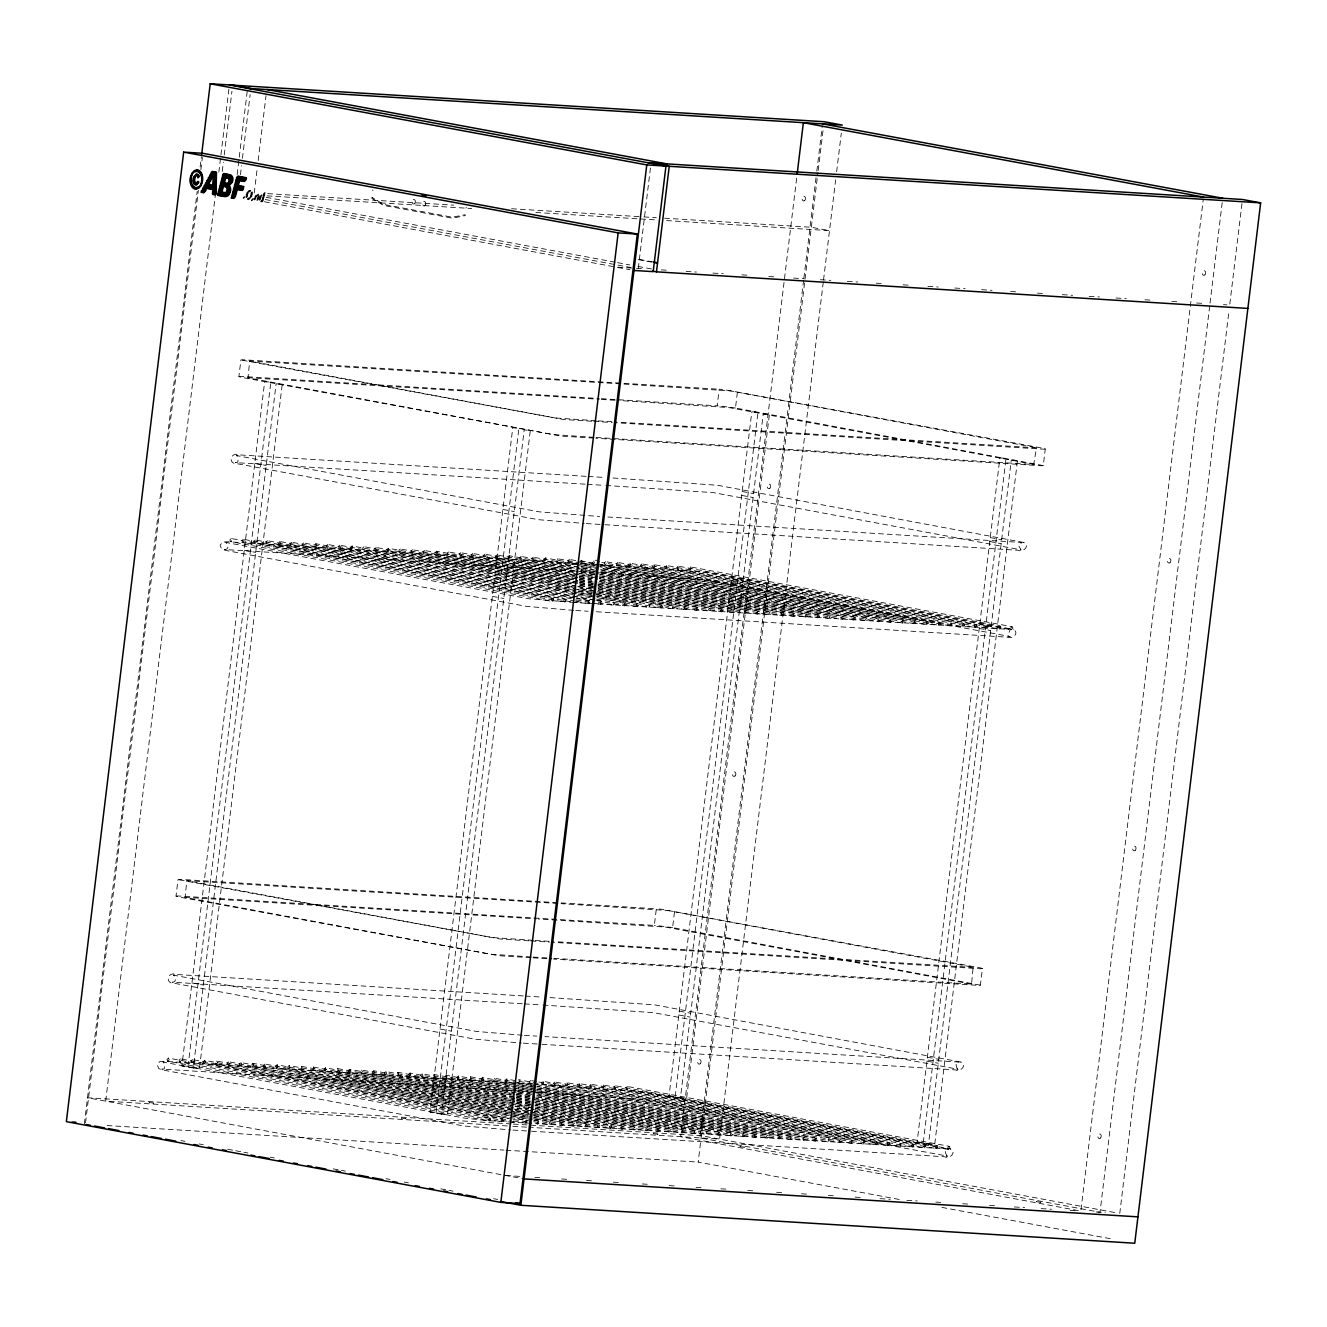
<?xml version="1.0" encoding="UTF-8"?>
<svg xmlns="http://www.w3.org/2000/svg" width="1327" height="1327" viewBox="0 0 1327 1327"><rect width="100%" height="100%" fill="white"/><g stroke="black" fill="none" stroke-linecap="round" stroke-linejoin="round"><path stroke-width="0.75" stroke-dasharray="5 3.75" d="M84.314 1124.135L197.192 191.353M200.145 166.97L201.372 156.835M85.542 1122.824L198.37 190.358M200.858 169.773L202.368 157.432M215.637 192.68L105.696 1101.128L510.812 1126.175M218.839 172.228L228.907 89.009M222.256 171.382L223.351 162.276M224.23 154.96L231.943 91.231M237.151 174.567L247.585 88.328M240.436 174.766L241.547 165.659M242.426 158.344L250.139 94.615M254.237 193.029L257.189 168.678M258.168 160.55L266.03 95.594M530.933 957.696L502.07 955.921A14.05 0.863 6.9 0 1 497.725 955.556L177.387 896.72L176.01 896.156L178.017 879.536L179.278 879.386A14.05 0.863 6.9 0 1 182.313 879.486L559.115 902.791M593.799 438.109L564.954 436.334A14.05 0.863 6.9 0 1 560.608 435.986L240.27 377.133L238.893 376.569L240.9 359.949L242.144 359.799A14.05 0.863 6.9 0 1 245.18 359.899L621.981 383.204M531.182 956.949L490.21 954.13L185.116 897.417L186.792 880.664L558.999 903.554M594.065 437.363L553.094 434.543L247.983 377.83L249.675 361.077L621.882 383.967M193.294 1068.053L181.882 1065.929L264.67 381.712L270.841 382.093L188.036 1066.311L199.465 1068.434L282.253 384.216L276.099 383.835L193.294 1068.053L199.465 1068.434M441.377 1114.166L429.965 1112.043L512.753 427.825L518.923 428.206L436.119 1112.424L447.547 1114.547L530.336 430.33L524.182 429.948L441.377 1114.166L447.547 1114.547M638.287 268.452L650.562 166.97M176.01 896.156L177.271 895.99A14.05 0.863 6.9 0 1 180.29 896.107L654.327 925.417L656.334 908.796A14.05 0.863 6.9 0 1 660.68 909.144L981.018 967.997L982.395 968.561L980.388 985.165L979.127 985.331A14.05 0.863 6.9 0 1 976.108 985.215L553.591 959.106M601.363 398.664L717.194 405.83L719.217 389.209A14.05 0.863 6.9 0 1 723.547 389.557L1043.901 448.41L1045.278 448.974L1043.254 465.578L1042.01 465.744A14.05 0.863 6.9 0 1 1038.975 465.628L595.873 438.242M980.388 985.165L672.59 927.606L674.597 911.002M1043.254 465.578L735.473 408.019L737.48 391.415M680.419 1098.175L669.007 1096.052L751.812 411.818L757.966 412.199L675.178 1096.434L686.59 1098.557L769.395 414.323L763.224 413.941L680.419 1098.175L686.59 1098.557M796.648 178.216L680.651 1136.675L1080.841 1211.07L1203.29 199.133M803.631 280.196L699.843 1137.869L1100.017 1212.248L1209.793 305.21M803.88 278.139L816.569 173.24M816.818 171.183L822.309 125.932M899.208 1199.459L698.184 1162.087L817.946 172.46M818.195 170.42L823.105 129.83M823.287 282.021L719.582 1139.097L531.48 1127.452M823.536 279.964L835.645 179.891M836.64 171.78L841.301 133.214M928.502 1144.289L917.09 1142.165L999.894 457.931L1006.048 458.313L923.26 1142.547L934.672 1144.67L1017.477 460.436L1011.307 460.054L928.502 1144.289L934.672 1144.67M553.94 958.343L971.546 984.087L973.122 967.25L667.929 910.521L561.072 903.67M596.138 437.479L1033.683 464.516L1036.503 447.846L618.83 422.152M1210.042 303.153L1222.233 202.368M1119.756 1213.475L1228.935 311.198M1241.972 203.545L1229.681 305.028L1223.494 304.646M465.893 208.074L466.291 207.244M576.084 600.368C574.143 604.482 580.38 602.143 577.212 599.821M580.463 560.724L903.388 619.991L904.185 621.782L902.742 623.076L599.489 566.712M238.893 376.569L240.137 376.404A14.05 0.863 6.9 0 1 243.173 376.52L599.29 398.531M247.651 377.681L599.19 399.294M1045.278 448.974L1044.017 449.123A14.05 0.863 6.9 0 1 1040.982 449.024L614.368 422.649M1034.43 464.5L728.788 407.555L619.875 400.572M184.785 897.268L536.324 918.881M973.62 967.433L555.947 941.739M982.395 968.561L981.134 968.71A14.05 0.863 6.9 0 1 978.115 968.61L551.485 942.236M971.546 984.087L665.59 927.092L538.38 919.014M231.28 538.513L229.836 539.807L230.633 541.615L552.414 601.413L553.857 600.136L553.06 598.328L231.28 538.513L232.076 540.321L230.633 541.615M243.355 539.26L241.912 540.553L242.708 542.361L564.489 602.159L565.932 600.882L565.136 599.074L243.355 539.26L244.168 541.068L242.708 542.361M255.447 540.006C250.786 542.527 258.682 544.252 255.447 540.006L575.188 599.439M267.523 540.752C262.879 543.274 270.758 544.999 267.523 540.752L575.039 597.913M595.276 600.186L279.599 541.499L278.156 542.793L278.952 544.601L313.437 551.004M291.675 542.245C287.03 544.767 294.909 546.508 291.675 542.245L595.126 598.659M303.767 542.992C299.106 545.513 307.001 547.255 303.767 542.992L594.994 597.133M594.844 595.607L315.843 543.738L314.383 545.032L315.196 546.84L349.681 553.243M327.918 544.485C323.274 547.006 331.153 548.748 327.918 544.485L594.712 594.081M339.994 545.231C335.349 547.752 343.229 549.494 339.994 545.231L661.775 605.046L662.588 606.854L661.128 608.148L596.321 596.088M576.1 587.629L352.086 545.978L350.627 547.271L351.439 549.079L385.925 555.482M364.162 546.724C359.517 549.245 367.397 550.987 364.162 546.724L575.968 586.103M376.238 547.47C371.593 549.992 379.472 551.733 376.238 547.47L571.755 583.814M577.726 583.432L388.313 548.233L386.87 549.511L387.666 551.319L575.885 586.302M400.406 548.98C395.745 551.485 403.64 553.226 400.406 548.98L577.577 581.906M412.481 549.726C407.837 552.231 415.716 553.973 412.481 549.726L577.444 580.38M424.557 550.473C419.913 552.977 427.792 554.719 424.557 550.473L577.311 578.854M577.162 577.328L436.649 551.219L435.19 552.496L435.986 554.304L577.676 580.645M448.725 551.966C444.081 554.47 451.96 556.212 448.725 551.966L577.029 575.802M278.952 544.601L280.395 543.307L279.599 541.499M460.801 552.712C456.156 555.217 464.035 556.958 460.801 552.712L597.25 578.074M472.876 553.459C468.232 555.963 476.111 557.705 472.876 553.459L597.117 576.548M315.196 546.84L316.639 545.546L315.843 543.738M484.969 554.205C480.308 556.71 488.203 558.451 484.969 554.205L578.638 571.622M497.044 554.951C492.4 557.456 500.279 559.198 497.044 554.951L578.506 570.096M598.726 572.352L509.12 555.698L507.677 556.992L508.473 558.783L573.297 570.842M351.439 549.079L352.882 547.786L352.086 545.978M521.196 556.444C516.551 558.949 524.43 560.691 521.196 556.444L598.593 570.826M533.288 557.191C528.627 559.695 536.523 561.437 533.288 557.191L598.46 569.3M598.311 567.774L545.364 557.937L543.921 559.231L544.717 561.022L579.202 567.442M598.178 566.247L557.44 558.684C549.577 565.667 579.169 562.532 579.318 565.965M387.666 551.319L389.126 550.025L388.313 548.233M569.515 559.43C564.871 561.935 572.766 563.676 569.515 559.43L598.029 564.721M599.787 562.051C595.392 556.992 587.712 564.075 595.624 564.489M605.759 561.669C601.114 564.174 608.993 565.916 605.759 561.669L927.54 621.484L928.336 623.275L926.893 624.569L607.7 565.236L595.923 564.506M435.986 554.304L437.446 553.011L436.649 551.219M617.851 562.416L616.392 563.71L617.188 565.501L938.969 625.316L940.428 624.022L939.616 622.23L617.851 562.416L618.647 564.224L617.188 565.501M654.078 564.655C657.313 568.901 649.434 567.176 654.078 564.655L975.859 624.47L976.705 625.863L975.212 627.555L629.927 563.162L628.467 564.456L629.28 566.247L948.905 625.664C956.103 627.489 948.905 619.527 951.061 626.062M642.003 563.909L640.559 565.202L641.356 566.994L963.137 626.808L964.58 625.515L963.784 623.723L642.003 563.909L642.799 565.717L641.356 566.994M690.322 566.894C693.557 571.141 685.677 569.416 690.322 566.894L1012.103 626.709L1012.949 628.102L1011.456 629.794L666.171 565.402L664.711 566.695L665.524 568.503L985.148 627.903C992.347 629.728 985.148 621.766 987.288 628.301M508.473 558.783L509.916 557.489L509.12 555.698M678.246 566.148L676.787 567.442L677.599 569.25L999.38 629.048L1000.823 627.771L1000.027 625.962L678.246 566.148L679.042 567.956L677.599 569.25M544.717 561.022L546.16 559.729L545.364 557.937M556.793 561.769L558.252 560.475L557.44 558.684M580.679 563.146L582.288 562.366L581.608 560.176M593.036 564.008L594.479 562.731L593.683 560.923M629.28 566.247L630.723 564.97L629.927 563.162M665.524 568.503L666.967 567.21L666.171 565.402M553.06 598.328L551.601 599.622L552.414 601.413M565.136 599.074L563.693 600.368L564.489 602.159M589.304 600.567L587.844 601.861L588.657 603.669L589.984 602.757L589.586 600.683L577.079 598.295M601.38 601.313C596.619 608.993 608.529 599.489 597.299 600.55M625.531 602.806C620.887 605.328 628.782 607.053 625.531 602.806L597.034 597.515M637.623 603.553C632.962 606.074 640.858 607.799 637.623 603.553L596.885 595.989M661.775 605.046L660.332 606.339L661.128 608.148M673.867 605.792C669.206 608.313 677.102 610.038 673.867 605.792L578.141 588.01M685.943 606.539C681.298 609.06 689.177 610.802 685.943 606.539L598.361 590.266M698.019 607.285C693.374 609.806 701.253 611.548 698.019 607.285L598.228 588.74M710.094 608.031C705.45 610.553 713.329 612.294 710.094 608.031L598.095 587.214M722.187 608.778C717.525 611.299 725.421 613.041 722.187 608.778L597.946 585.688M734.262 609.524C729.618 612.046 737.497 613.787 734.262 609.524L597.813 584.162M746.338 610.271C741.693 612.792 749.573 614.534 746.338 610.271L599.704 583.017M758.414 611.017C753.769 613.538 761.648 615.28 758.414 611.017L599.572 581.491M770.506 611.764C765.845 614.285 773.741 616.027 770.506 611.764L599.422 579.965M612.809 605.162L614.268 603.868L613.456 602.06L612.012 603.354L612.809 605.162L596.52 602.126M782.582 612.51C777.937 615.031 785.816 616.773 782.582 612.51L599.29 578.456M794.657 613.273C790.013 615.778 797.892 617.519 794.657 613.273L599.157 576.93M806.733 614.019C802.089 616.524 809.984 618.266 806.733 614.019L599.008 575.404M818.825 614.766C814.164 617.271 822.06 619.012 818.825 614.766L600.915 574.259M649.052 607.401C652.917 598.892 647.178 609.242 646.896 606.986L596.387 597.598M830.901 615.512C826.257 618.017 834.136 619.759 830.901 615.512L600.766 572.733M842.977 616.259C838.332 618.764 846.211 620.505 842.977 616.259L600.633 571.207M855.069 617.005C850.408 619.51 858.304 621.252 855.069 617.005L600.484 569.681M867.145 617.752C862.5 620.256 870.379 621.998 867.145 617.752L600.351 568.155M879.22 618.498C874.576 621.003 882.455 622.745 879.22 618.498L600.219 566.629M891.296 619.245C886.652 621.749 894.531 623.491 891.296 619.245L600.069 565.103M903.388 619.991L901.929 621.285L902.742 623.076M915.464 620.737C910.82 623.242 918.699 624.984 915.464 620.737L601.828 562.432M927.54 621.484L926.097 622.778L926.893 624.569M939.616 622.23L938.172 623.524L938.969 625.316M963.784 623.723L962.34 625.017L963.137 626.808M975.859 624.47L974.416 625.763L975.212 627.555M1000.027 625.962L998.567 627.256L999.38 629.048M1012.103 626.709L1010.66 628.003L1011.456 629.794M487.872 1120.701L490.426 1120.734L490.708 1118.246L168.396 1058.1L166.953 1059.394L167.749 1061.202L487.391 1120.602L511.542 1122.095L481.253 1116.471M180.489 1058.846L179.029 1060.14L179.842 1061.948L501.606 1121.746L503.066 1120.469L502.253 1118.661L180.489 1058.846L181.285 1060.655L179.842 1061.948M192.564 1059.593C187.92 1062.114 195.799 1063.839 192.564 1059.593L512.305 1119.026M524.115 1122.941L526.67 1122.974L526.935 1120.486L204.64 1060.339L203.197 1061.633L203.993 1063.441L511.509 1120.602M532.392 1119.772L216.716 1061.086L215.273 1062.38L216.069 1064.188L511.459 1119.092M228.808 1061.832C224.147 1064.354 232.043 1066.079 228.808 1061.832L532.26 1118.246M532.11 1116.72L240.884 1062.579L239.441 1063.872L240.237 1065.681L529.573 1119.457M531.978 1115.194L252.959 1063.325L251.516 1064.619L252.312 1066.427L531.53 1118.329M265.035 1064.072C260.391 1066.593 268.286 1068.335 265.035 1064.072L531.828 1113.668M596.586 1127.419L599.14 1127.452L599.422 1124.964L277.127 1064.818L275.668 1066.112L276.48 1067.92L531.43 1115.31M608.678 1128.166L611.233 1128.199L611.498 1125.711L289.203 1065.564L287.76 1066.858L288.556 1068.666L513.167 1110.417M513.085 1105.69L301.279 1066.311L299.836 1067.605L300.35 1069.297L303.219 1069.894L532.741 1084.076M533.321 1107.945L313.371 1067.057L311.911 1068.351L312.724 1070.159L513.051 1107.398M514.843 1103.019L325.447 1067.804L323.987 1069.098L324.8 1070.906L513.002 1105.889M167.749 1061.202L169.209 1059.908L168.396 1058.1M514.71 1101.493L337.522 1068.55L336.079 1069.844L336.876 1071.652L533.172 1108.128M514.561 1099.967L349.598 1069.313L348.155 1070.59L348.951 1072.398L533.122 1106.635M514.428 1098.441L361.69 1070.06L360.231 1071.337L361.044 1073.145L514.859 1101.742M203.993 1063.441L205.453 1062.147L204.64 1060.339M514.295 1096.915L373.766 1070.806L372.323 1072.083L373.119 1073.891L514.81 1100.232M216.069 1064.188L217.528 1062.894L216.716 1061.086M514.146 1095.389L385.842 1071.553L384.399 1072.83L385.195 1074.638L514.743 1098.723M514.013 1093.863L397.918 1072.299L396.474 1073.576L397.271 1075.384L514.694 1097.213M515.904 1092.718L410.01 1073.045L408.55 1074.339L409.363 1076.131L514.644 1095.704M240.237 1065.681L241.68 1064.387L240.884 1062.579M252.312 1066.427L253.772 1065.133L252.959 1063.325M515.772 1091.192L422.086 1073.792L420.642 1075.086L421.439 1076.877L514.577 1094.194M515.622 1089.683L434.161 1074.538L432.718 1075.832L433.514 1077.624L514.528 1092.685M276.48 1067.92L277.924 1066.626L277.127 1064.818M535.859 1091.939L446.254 1075.285L444.794 1076.579L445.59 1078.37L510.431 1090.429M535.71 1090.412L458.329 1076.031L456.87 1077.325L457.682 1079.116L516.435 1090.048M288.556 1068.666L289.999 1067.372L289.203 1065.564M535.577 1088.886L470.405 1076.778L468.962 1078.071L469.758 1079.863L516.385 1088.538M300.632 1069.413L302.092 1068.119L301.279 1066.311M312.724 1070.159L314.167 1068.865L313.371 1067.057M535.444 1087.36L482.481 1077.524L481.037 1078.818L481.834 1080.609L516.336 1087.029M324.8 1070.906L326.243 1069.612L325.447 1067.804M535.295 1085.834L494.573 1078.27L493.113 1079.564L493.926 1081.356L516.452 1085.552M336.876 1071.652L338.319 1070.358L337.522 1068.55M538.961 1082.019L852.581 1140.324L853.394 1142.116L851.934 1143.41L506.649 1079.017L505.189 1080.311L506.002 1082.102L534.516 1087.41M348.951 1072.398L350.411 1071.105L349.598 1069.313M361.044 1073.145L362.487 1071.851L361.69 1070.06M530.8 1080.51L529.357 1081.804L530.153 1083.595L531.613 1082.318L530.8 1080.51L536.921 1081.638M373.119 1073.891L374.562 1072.598L373.766 1070.806M567.044 1082.749C570.278 1086.995 562.399 1085.27 567.044 1082.749L888.825 1142.564L889.671 1143.957L888.178 1145.649L542.892 1081.256L541.433 1082.55L542.245 1084.341L861.87 1143.758C869.069 1145.583 861.87 1137.621 864.01 1144.156M385.195 1074.638L386.655 1073.344L385.842 1071.553M554.968 1082.003L553.525 1083.296L554.321 1085.088L876.102 1144.902L877.545 1143.609L876.749 1141.817L554.968 1082.003L555.764 1083.811L554.321 1085.088M397.271 1075.384L398.73 1074.09L397.918 1072.299M603.287 1084.988C606.522 1089.235 598.643 1087.51 603.287 1084.988L925.068 1144.803L925.914 1146.196L924.421 1147.888L579.119 1083.495L577.676 1084.789L578.472 1086.581L898.114 1145.997C905.313 1147.822 898.114 1139.86 900.253 1146.395M409.363 1076.131L410.806 1074.837L410.01 1073.045M421.439 1076.877L422.882 1075.583L422.086 1073.792M591.212 1084.242L589.752 1085.536L590.565 1087.327L912.346 1147.142L913.789 1145.848L912.993 1144.056L591.212 1084.242L592.008 1086.05L590.565 1087.327M433.514 1077.624L434.974 1076.33L434.161 1074.538M445.59 1078.37L447.05 1077.076L446.254 1075.285M615.363 1085.735L613.92 1087.029L614.716 1088.837L936.497 1148.635L937.94 1147.357L937.144 1145.549L615.363 1085.735L616.176 1087.543L614.716 1088.837M627.455 1086.481L625.996 1087.775L626.792 1089.583L948.573 1149.381L950.032 1148.104L949.22 1146.296L627.455 1086.481L628.252 1088.289L626.792 1089.583M457.682 1079.116L459.125 1077.823L458.329 1076.031M469.758 1079.863L471.201 1078.569L470.405 1076.778M481.834 1080.609L483.293 1079.315L482.481 1077.524M493.926 1081.356L495.369 1080.062L494.573 1078.27M506.002 1082.102L507.445 1080.808L506.649 1079.017M517.563 1082.517L519.404 1081.953L519.006 1079.879M542.245 1084.341L543.688 1083.064L542.892 1081.256M578.472 1086.581L579.932 1085.304L579.119 1083.495M490.177 1117.915L488.734 1119.208L489.53 1121M502.253 1118.661L500.81 1119.955L501.606 1121.746M526.421 1120.154L524.978 1121.448L525.774 1123.256M538.497 1120.9C533.753 1128.58 545.662 1119.076 534.433 1120.137M550.589 1121.647C545.928 1124.168 553.823 1125.893 550.589 1121.647L534.283 1118.628M562.665 1122.393C558.02 1124.914 565.899 1126.64 562.665 1122.393L534.151 1117.102M574.74 1123.14C570.096 1125.661 577.975 1127.386 574.74 1123.14L534.018 1115.576M586.816 1123.886C582.171 1126.407 590.051 1128.132 586.816 1123.886L533.869 1114.05M598.908 1124.632L597.449 1125.926L598.261 1127.734M610.984 1125.379L609.524 1126.673L610.337 1128.481M623.06 1126.125C618.415 1128.647 626.294 1130.372 623.06 1126.125L535.494 1109.853M635.135 1126.872C630.491 1129.393 638.387 1131.118 635.135 1126.872L535.345 1108.327M647.228 1127.618C642.567 1130.14 650.462 1131.881 647.228 1127.618L535.212 1106.801M659.303 1128.365C654.659 1130.886 662.538 1132.628 659.303 1128.365L535.08 1105.275M671.379 1129.111C666.735 1131.632 674.614 1133.374 671.379 1129.111L534.93 1103.749M683.455 1129.858C678.81 1132.379 686.706 1134.121 683.455 1129.858L534.798 1102.223M531.779 1123.355L511.84 1122.111L514.577 1122.227L514.345 1119.407M695.547 1130.604C690.903 1133.125 698.782 1134.867 695.547 1130.604L536.689 1101.078M707.623 1131.35C702.978 1133.872 710.857 1135.613 707.623 1131.35L536.556 1099.552M719.698 1132.097C715.054 1134.618 722.933 1136.36 719.698 1132.097L536.407 1098.043M731.791 1132.843C727.13 1135.365 735.025 1137.106 731.791 1132.843L538.314 1096.882M743.866 1133.606C739.222 1136.111 747.101 1137.853 743.866 1133.606L538.165 1095.372M755.942 1134.353C751.298 1136.857 759.177 1138.599 755.942 1134.353L538.032 1093.846M768.018 1135.099C763.373 1137.604 771.252 1139.346 768.018 1135.099L537.899 1092.32M780.11 1135.846C775.449 1138.35 783.345 1140.092 780.11 1135.846L537.75 1090.794M792.186 1136.592C787.541 1139.097 795.42 1140.838 792.186 1136.592L537.617 1089.268M804.262 1137.339C799.617 1139.843 807.496 1141.585 804.262 1137.339L537.468 1087.742M816.337 1138.085C811.693 1140.59 819.588 1142.331 816.337 1138.085L537.335 1086.216M840.505 1139.578C835.861 1142.083 843.74 1143.824 840.505 1139.578L518.724 1079.763M852.581 1140.324L851.138 1141.618L851.934 1143.41M876.749 1141.817L875.289 1143.111L876.102 1144.902M888.825 1142.564L887.381 1143.857L888.178 1145.649M912.993 1144.056L911.533 1145.35L912.346 1147.142M925.068 1144.803L923.609 1146.097L924.421 1147.888M937.144 1145.549L935.701 1146.843L936.497 1148.635M949.22 1146.296L947.777 1147.59L948.573 1149.381M827.783 1141.917C831.631 1133.407 825.908 1143.758 825.626 1141.519L536.506 1087.775M573.728 610.354L526.554 606.373L225.739 550.44L221.642 549.046L220.083 545.297L222.438 542.146L227.547 541.748L593.667 564.373M366.401 550.323L575.984 589.321M414.721 553.309L577.792 583.664M463.04 556.295L577.577 577.627M487.208 557.788L577.461 574.608M607.7 565.236L706.893 572.169L1013.496 629.429M578.008 589.686L683.438 609.259M598.013 587.413L731.774 612.245M597.913 584.394L755.926 613.737M599.821 581.757L780.094 615.23M599.704 578.738L804.245 616.723M537.85 1124.002L535.71 1123.587L948.39 1149.033L947.561 1149.016C941.291 1151.106 950.414 1158.272 945.421 1155.734L643.081 1099.585L532.392 1091.955M267.722 193.642L453.734 205.154M511.608 208.737L641.837 216.782M643.894 216.915L656.301 217.678M664.562 218.192L811.328 227.265L829.508 230.633L666.154 220.547M267.059 195.865L471.765 208.521M535.876 212.486L657.877 220.033M617.868 267.191L634.406 268.22M636.479 268.353L642.683 268.734M661.277 269.879L669.554 270.393M686.076 271.421L696.41 272.052M712.947 273.08L723.281 273.71M741.893 274.871L750.153 275.369M768.764 276.53L777.025 277.044M793.563 278.056L803.897 278.703M820.434 279.715L830.768 280.362M847.306 281.39L857.64 282.021M876.235 283.165L884.512 283.679M903.106 284.841L911.384 285.338M927.921 286.367L938.255 287.014M954.793 288.025L965.127 288.672M981.648 289.684L991.982 290.331M1010.593 291.476L1018.854 291.99M1037.465 293.134L1045.726 293.649M1062.264 294.677L1072.598 295.307M1089.135 296.336L1099.469 296.966M1116.007 297.994L1126.341 298.641M1144.936 299.786L1153.213 300.3M1171.807 301.445L1178.011 301.826M1196.622 302.987L1204.883 303.485M624.055 383.321L719.217 389.209M623.955 384.084L730.795 390.934L1036.437 447.78M601.264 399.427L617.801 400.455M596.072 420.742L555.101 417.939L249.675 361.077M598.145 420.875L616.756 422.019M591.693 421.24L566.961 419.714A14.05 0.863 6.9 0 1 562.615 419.365L240.9 359.949M593.75 421.372L612.294 422.517M586.103 476.343L239.242 454.896C230.583 451.362 227.299 464.268 237.301 463.737L538.281 519.67L584.245 523.435M588.16 476.459L604.681 477.488M612.941 478.002L717.426 485.251L1024.013 542.511M585.157 484.173L235.277 462.609C241.896 463.803 234 451.777 238.246 455.907L539.226 511.84L599.638 516.502M587.214 484.289L603.735 485.317M605.792 485.45L713.428 492.632L1021.093 549.842L1018.688 545.812L1021.823 542.461L607.899 517.016M586.302 523.568L602.823 524.596M604.896 524.712L1017.809 550.241C1023.084 552.795 1030.465 545.895 1023.747 542.361M574.624 571.074L224.744 549.527L225.59 549.544C231.993 547.404 222.72 540.354 227.73 542.809L528.71 598.759L574.425 602.508L257.388 543.589M576.698 571.207L593.219 572.236M601.463 572.733L705.947 579.999L1010.195 636.545C1004.29 636.977 1013.994 626.991 1008.238 629.33L574.724 602.524M575.785 610.486L588.176 611.249M596.437 611.764L1007.293 637.159C1012.567 639.697 1019.949 632.797 1013.231 629.28M561.172 902.907L656.334 908.796M533.205 940.329L492.217 937.526L186.792 880.697M535.262 940.461L553.89 941.606M528.809 940.826L504.078 939.3A14.05 0.863 6.9 0 1 499.748 938.952L178.034 879.635M530.883 940.959L549.428 942.104M533.255 957.066L551.866 958.227M532.99 957.829L551.534 958.973M523.22 995.93L176.375 974.482C167.7 970.949 164.415 983.871 174.418 983.324L475.398 1039.257L521.362 1043.039M525.276 996.063L541.798 997.075M550.058 997.589L654.543 1004.838L961.13 1062.098M522.274 1003.759L172.394 982.212C179.46 981.93 170.884 972.608 175.363 975.494L476.36 1031.427L522.307 1035.209M524.331 1003.892L540.852 1004.904M542.925 1005.037L653.597 1012.667L955.938 1068.832C960.167 1071.818 952.189 1062.28 958.957 1062.048L545.032 1036.603M524.381 1035.325L536.772 1036.105M523.435 1043.155L539.956 1044.183M542.013 1044.316L954.926 1069.844C960.201 1072.382 967.582 1065.481 960.881 1061.965M303.219 1069.894L163.652 1061.301L159.555 1061.733L157.216 1064.901L158.759 1068.633L162.856 1070.026L463.67 1125.959L510.845 1129.94M533.056 1084.093L644.026 1091.756L950.613 1149.016M181.882 1065.929L188.036 1066.311M669.007 1096.052L675.178 1096.434M511.758 1090.678L161.877 1069.114C168.512 1070.308 160.617 1058.283 164.847 1062.413L464.632 1118.13L487.391 1120.602M513.814 1090.794L530.336 1091.822M429.965 1112.043L436.119 1112.424M917.09 1142.165L923.26 1142.547M511.227 1123.952L87.499 1097.761L524.065 1178.907M513.3 1124.085L701.386 1135.713L1115.609 1212.696M512.885 1126.308L529.423 1127.336M512.919 1130.073L529.423 1131.102M531.497 1131.218L944.409 1156.746C949.684 1159.3 957.066 1152.4 950.348 1148.867M107.056 1125.545L503.895 1150.078M505.969 1150.21L698.184 1162.087M505.869 1175.523L520.333 1176.419M534.814 1177.314L541.018 1177.696M561.686 1178.973L567.873 1179.355M586.484 1180.499L594.745 1181.013M613.356 1182.158L621.617 1182.672M642.285 1183.949L648.488 1184.331M669.156 1185.608L675.36 1186.006M696.028 1187.283L702.232 1187.665M720.826 1188.81L729.104 1189.324M747.698 1190.468L755.975 1190.983M776.643 1192.26L782.847 1192.641M801.442 1193.786L809.719 1194.3M828.313 1195.461L836.591 1195.959M855.185 1197.12L863.446 1197.634M879.983 1198.646L890.317 1199.293M906.855 1200.305L917.189 1200.952M935.8 1202.096L944.061 1202.61M962.672 1203.755L970.933 1204.269M989.544 1205.43L997.804 1205.928M1014.342 1206.956L1024.676 1207.603M1041.214 1208.615L1051.548 1209.262M1070.143 1210.406L1078.42 1210.921M1096.185 1212.015L1105.291 1212.579M735.473 408.019L721.54 406.178A14.05 0.863 6.9 0 0 717.194 405.83M672.59 927.606L658.673 925.765A14.05 0.863 6.9 0 0 654.327 925.417M639.382 259.412L653.514 262.049M638.105 259.578L652.254 262.215M266.18 197.325L615.579 262.265M617.602 262.646L629.794 264.919M637.922 266.428L654.178 269.447M265.284 199.531L630.922 267.507M264.438 201.754L615.728 267.059M617.752 267.44L629.943 269.696M742.158 491.504L753.587 493.627M990.241 537.617L1001.669 539.741M741.693 495.419L753.106 497.542M989.776 541.532L1001.188 543.655M254.801 463.339L266.213 465.462M502.883 509.452L514.295 511.575M731.641 578.406L743.07 580.529M979.724 624.519L991.153 626.643M731.177 582.321L742.589 584.444M979.26 628.434L990.672 630.557M599.605 565.236L914.817 623.823M580.961 563.262L597.498 566.347M571.473 562.996L579.435 564.489M581.442 564.854L593.401 567.077M603.37 568.935L890.649 622.33M581.326 566.33L591.295 568.188M601.396 570.063L878.574 621.583M581.226 567.807L593.368 570.063M601.446 571.572L866.498 620.837M535.229 560.757L579.269 568.951M581.276 569.316L597.465 572.335M599.489 572.7L854.406 620.091M580.546 570.461L598.875 573.878M523.137 560.011L573.247 569.333M581.342 570.826L597.515 573.845M599.539 574.209L842.33 619.344M580.679 571.987L596.968 575.022M581.392 572.335L597.581 575.354M599.605 575.719L830.254 618.598M498.985 558.518L577.411 573.098M579.435 573.48L597.631 576.863M599.655 577.228L818.178 617.851M579.484 574.973L597.681 578.356M579.07 576.183L597.399 579.6M474.817 557.025L577.51 576.117M579.534 576.482L591.676 578.738M599.754 580.247L794.01 616.358M579.202 577.709L591.427 579.982M579.584 577.991L591.726 580.247M579.335 579.236L591.56 581.508M450.666 555.532L577.627 579.136M579.65 579.501L595.823 582.52M597.847 582.885L769.859 614.865M579.484 580.762L595.773 583.797M579.7 581.01L595.889 584.029M579.617 582.288L595.906 585.307M426.498 554.039L577.743 582.155M579.75 582.52L595.939 585.539M597.963 585.904L745.691 613.373M579.766 583.814L596.055 586.833M579.816 584.029L595.989 587.048M579.899 585.34L596.188 588.359M402.346 552.546L571.771 584.046M579.866 585.539L596.055 588.558M598.062 588.923L721.54 611.88M578.008 586.484L596.337 589.885M577.908 586.683L592.058 589.304M598.129 590.432L709.447 611.133M378.178 551.053L575.935 587.811M579.982 588.558L697.372 610.387M596.752 594.463L673.204 608.894M555.814 587.065L576.051 590.83M578.058 591.195L594.247 594.214M596.271 594.579L640.759 602.856M341.935 548.814L576.1 592.34M578.124 592.705L594.297 595.723M329.859 548.068L576.15 593.849M578.174 594.214L594.363 597.233M596.437 599.107L636.977 606.655M305.708 546.575L592.439 599.87M596.486 600.617L624.884 605.908M293.615 545.828L574.292 597.996M576.316 598.377L594.496 601.745M576.366 599.87L600.733 604.415M269.464 544.335L574.375 601.015M576.399 601.38L588.657 603.669M244.284 550.257L255.696 552.38M492.367 596.37L503.779 598.494M679.291 1011.091L690.703 1013.214M927.374 1057.204L938.786 1059.328M678.81 1015.006L690.239 1017.129M926.893 1061.119L938.305 1063.242M191.917 982.925L203.346 985.049M440 1029.039L451.412 1031.162M518.077 1082.849L534.632 1085.934M536.622 1086.299L839.858 1142.663M518.442 1085.917L534.482 1088.903M536.506 1089.268L815.69 1141.17M518.359 1087.394L534.532 1090.412M536.556 1090.777L803.615 1140.424M518.409 1088.903L534.582 1091.922M536.606 1092.287L791.539 1139.677M517.663 1090.048L529.888 1092.32M518.459 1090.412L534.648 1093.431M536.672 1093.796L779.463 1138.931M517.812 1091.574L530.02 1093.846M518.525 1091.922L534.698 1094.941M536.722 1095.306L765.231 1137.786M765.712 1137.869L767.371 1138.184M517.945 1093.1L530.17 1095.372M516.551 1093.066L534.748 1096.434M536.772 1096.815L755.295 1137.438M516.054 1094.244L534.383 1097.661M516.601 1094.559L743.22 1136.692M516.186 1095.77L534.516 1099.187M516.667 1096.069L728.987 1135.547M729.468 1135.63L731.144 1135.945M516.319 1097.296L528.544 1099.569M516.717 1097.578L532.89 1100.597M534.914 1100.962L719.052 1135.199M516.468 1098.822L532.757 1101.858M516.767 1099.088L532.956 1102.107M534.98 1102.472L706.976 1134.452M516.601 1100.348L532.89 1103.367M516.833 1100.597L533.006 1103.616M535.03 1103.981L692.744 1133.308M693.241 1133.391L694.9 1133.706M516.75 1101.874L533.039 1104.893M516.883 1102.107L533.056 1105.126M535.08 1105.491L680.668 1132.561M681.149 1132.644L682.808 1132.959M516.883 1103.4L533.172 1106.419M535.146 1107L670.732 1132.213M535.196 1108.509L656.5 1131.068M656.998 1131.151L658.656 1131.467M515.125 1106.071L533.454 1109.472M515.025 1106.254L529.174 1108.891M533.222 1109.637L644.424 1130.322M644.905 1130.405L646.581 1130.72M517.099 1108.145L632.349 1129.576M632.83 1129.659L634.488 1129.974M335.134 1075.815L513.118 1108.908M515.141 1109.272L620.273 1128.829M620.754 1128.912L622.413 1129.227M515.191 1110.782L531.364 1113.801M533.388 1114.166L608.181 1128.083M533.454 1115.675L596.105 1127.336M298.89 1073.576L531.48 1116.82M533.504 1117.185L584.029 1126.59M584.51 1126.673L586.169 1126.988M533.554 1118.694L571.954 1125.843M572.435 1125.926L574.093 1126.241M533.603 1120.204L559.861 1125.08M560.359 1125.18L562.018 1125.495M517.48 1118.711L531.629 1121.332M533.653 1121.713L549.925 1124.749M513.483 1119.457L531.663 1122.841M513.532 1120.967L523.634 1122.841M941.855 1207.388L1112.408 1239.086M180.953 1140.556L185.017 1141.32M199.232 1143.957L203.296 1144.72M227.647 1149.248L233.751 1150.376M235.775 1150.758L241.862 1151.886M243.903 1152.267L247.95 1153.014M270.293 1157.161L274.357 1157.924M333.226 1168.871L339.314 1169.999M341.354 1170.381L345.402 1171.127M386.008 1178.675L390.072 1179.438M404.287 1182.075L408.351 1182.838M440.829 1188.876L446.917 1190.004M448.957 1190.385L453.021 1191.132M493.611 1198.679L497.675 1199.442M803.946 616.707L806.086 617.105M779.778 615.214L781.935 615.612M755.627 613.721L757.767 614.119M731.459 612.228L733.615 612.626M683.14 609.242L685.296 609.64M513.698 1122.493L512.885 1121.514M372.738 189.861L372.904 190.789M372.107 197.408L371.726 198.237L383.47 205.386L452.358 218.192L465.263 215.621L465.097 214.692L452.358 217.213L383.685 204.441L372.107 197.408M225.673 549.328L224.711 549.594L225.673 549.328M947.644 1149.165L947.461 1149.033M149.238 1102.538L153.683 1103.102L149.238 1102.538M401.368 1118.114L405.813 1118.694L401.368 1118.114M653.498 1133.706L657.927 1134.286L653.498 1133.706M740.051 1146.628L744.48 1147.208L740.051 1146.628M1036.287 1201.698L1040.716 1202.279L1036.287 1201.698M172.742 982.229L172.742 982.229M1011.274 629.429L1010.345 629.429L1011.274 629.429M237.201 455.692L236.339 455.509L237.218 455.725M226.685 542.61L225.822 542.428L226.701 542.627M174.318 975.295L173.455 975.096L174.351 975.312M947.312 1156.132L946.45 1155.95L947.312 1156.132M163.802 1062.197L162.939 1062.015L163.818 1062.23M957.845 1069.23L956.949 1069.015L957.994 1069.313M425.42 205.088A2.289 1.576 -86.5 0 0 424.474 201.439A2.289 1.576 -86.5 0 0 422.716 204.59A2.289 1.576 -86.5 0 0 425.42 205.088M415.019 203.147A2.289 1.576 -86.5 0 0 414.074 199.514A2.289 1.576 -86.5 0 0 412.315 202.649A2.289 1.576 -86.5 0 0 415.019 203.147M804.709 200.46A2.289 1.642 -79.5 0 0 804.643 196.562A2.289 1.642 -79.5 0 0 802.172 199A2.289 1.642 -79.5 0 0 804.709 200.46M769.892 488.187A2.289 1.642 -79.5 0 0 769.809 484.305A2.289 1.642 -79.5 0 0 767.338 486.727A2.289 1.642 -79.5 0 0 769.892 488.187M735.058 775.93A2.289 1.642 -79.5 0 0 734.992 772.032A2.289 1.642 -79.5 0 0 732.521 774.47A2.289 1.642 -79.5 0 0 735.058 775.93M700.241 1063.673A2.289 1.642 -79.5 0 0 700.175 1059.775A2.289 1.642 -79.5 0 0 697.703 1062.214A2.289 1.642 -79.5 0 0 700.241 1063.673M1204.883 274.838A2.289 1.642 -79.5 0 0 1204.816 270.94A2.289 1.642 -79.5 0 0 1202.345 273.379A2.289 1.642 -79.5 0 0 1204.883 274.838M1170.066 562.582A2.289 1.642 -79.5 0 0 1169.999 558.684A2.289 1.642 -79.5 0 0 1167.528 561.122A2.289 1.642 -79.5 0 0 1170.066 562.582M1135.248 850.308A2.289 1.642 -79.5 0 0 1135.182 846.427A2.289 1.642 -79.5 0 0 1132.694 848.849A2.289 1.642 -79.5 0 0 1135.248 850.308M1100.415 1138.052A2.289 1.642 -79.5 0 0 1100.348 1134.17A2.289 1.642 -79.5 0 0 1097.877 1136.592A2.289 1.642 -79.5 0 0 1100.415 1138.052"/><path stroke-width="1.5" d="M243.438 198.055L244.45 197.01M183.673 152.124L66.35 1121.647L500.826 1202.395L520.018 1203.589L637.342 234.066L202.865 153.318L183.673 152.124L618.15 232.888L637.342 234.066M201.621 154.795L210.213 83.767L824.1 121.719L842.28 125.086L247.585 88.328M500.826 1202.395L618.15 232.888M647.758 162.707L1242.454 199.481L1260.65 202.865L1134.751 1243.233L520.864 1205.281L646.763 164.913L210.213 83.767M1247.878 308.411L656.467 271.836L669.239 166.29L651.059 162.922M797.145 174.102L803.366 122.681L1203.539 197.076M251.251 193.078L252.014 192.233M263.841 194.007L264.853 192.863M201.555 177.387L202.567 176.275M257.471 195.301L258.251 194.455M195.301 171.846L197.142 169.839M197.507 171.681L198.801 170.271M231.163 197.955L236.77 191.884M218.756 195.65L222.107 192.033M191.635 173.538L194.505 170.453M190.723 175.628L196.081 169.856M190.292 177.204L192.266 175.081M196.545 171.598L198.022 170.022M189.993 179.742L191.254 178.399M190.01 180.837L191.171 179.609M193.344 177.271L196.429 173.937M198.287 171.946L199.432 170.719M190.093 181.865L191.188 180.704M193.045 178.697L197.308 174.119M198.934 172.361L200.045 171.183M190.275 182.794L191.287 181.716M192.929 179.941L195.169 177.536M196.728 175.844L198.038 174.451M199.514 172.858L200.559 171.747M190.458 183.707L191.486 182.612M192.946 181.036L194.87 178.963M197.358 176.309L198.569 174.982M200.029 173.439L201.024 172.361M190.756 184.519L191.735 183.458M193.078 182.015L194.77 180.19M197.657 177.088L198.984 175.662M200.427 174.102L201.422 173.041M191.055 185.299L192.033 184.254M193.327 182.861L194.804 181.268M197.988 177.851L199.266 176.474M200.808 174.816L201.804 173.754M191.436 186.012L192.415 184.951M193.676 183.59L195.019 182.147M201.107 175.612L202.102 174.55M191.834 186.692L192.83 185.614M194.14 184.204L195.484 182.778M201.356 176.458L202.368 175.363M192.315 187.289L193.344 186.178M196.993 182.263L197.806 181.384M192.813 187.87L193.924 186.676M195.517 184.967L198.685 181.55M201.621 178.399L202.716 177.221M193.427 188.334L194.571 187.09M196.529 184.984L198.785 182.562M201.621 179.527L202.782 178.266M194.057 188.749L195.368 187.356M201.522 180.737L202.782 179.377M194.853 189.031L196.346 187.422M201.24 182.147L202.716 180.572M195.749 189.18L197.773 186.991M200.526 184.038L202.467 181.948M211.026 172.759L212.353 171.332M196.86 189.097L202.052 183.508M209.616 175.38L213.232 171.498M198.536 188.401L201.157 185.581M208.223 178L214.111 171.664M206.813 180.621L215.007 171.83M205.42 183.242L215.886 171.996M204.01 185.863L216.6 172.328M202.616 188.484L212.055 178.332M213.166 177.138L216.583 173.472M201.206 191.105L210.827 180.771M213.116 178.299L216.566 174.6M201.074 192.365L209.6 183.192M213.066 179.477L216.533 175.745M201.969 192.531L209.334 184.602M213.017 180.638L216.517 176.873M202.849 192.697L210.213 184.768M212.967 181.816L216.5 178.017M203.728 192.846L205.917 190.491M207.642 188.65L211.093 184.934M212.917 182.977L216.483 179.145M208.521 188.816L211.988 185.1M212.867 184.154L216.45 180.29M209.417 188.981L216.434 181.417M222.82 174.567L223.848 173.472M210.296 189.147L216.417 182.562M222.405 176.126L224.727 173.638M211.175 189.313L216.401 183.707M221.991 177.685L225.607 173.787M212.055 189.479L216.367 184.835M221.592 179.228L226.486 173.953M212.552 190.06L216.351 185.979M221.178 180.787L227.381 174.119M212.502 191.221L216.334 187.107M220.763 182.346L228.261 174.285M212.453 192.398L216.318 188.252M220.365 183.906L225.772 178.083M226.005 177.818L229.123 174.484M212.403 193.56L216.301 189.379M219.95 185.448L225.374 179.626M226.9 177.984L229.953 174.7M212.569 194.505L216.268 190.524M219.536 187.007L224.976 181.169M227.746 178.183L230.716 174.982M213.448 194.654L216.251 191.652M219.121 188.567L224.578 182.711M228.426 178.581L231.379 175.396M214.344 194.82L216.235 192.797M218.723 190.126L225.341 183.01M228.858 179.228L231.91 175.944M215.223 194.986L216.218 193.924M218.308 191.669L226.27 183.109M229.024 180.157L232.358 176.574M217.893 193.228L223.334 187.389M224.081 186.576L227.448 182.96M228.808 181.5L232.673 177.354M217.495 194.787L222.919 188.948M224.976 186.742L232.872 178.249M217.877 195.484L222.521 190.491M225.806 186.974L232.955 179.278M226.469 187.356L232.888 180.455M219.652 195.815L223.002 192.199M226.9 188.003L232.54 181.948M236.505 177.685L237.981 176.093M220.531 195.981L223.898 192.365M227.066 188.948L229.604 186.228M236.106 179.245L238.877 176.259M221.41 196.147L224.926 192.365M226.9 190.242L230.019 186.875M235.692 180.787L239.756 176.425M222.289 196.313L230.4 187.588M235.277 182.346L240.635 176.591M223.185 196.462L230.633 188.451M234.879 183.906L241.531 176.756M224.114 196.578L230.749 189.462M234.464 185.465L242.41 176.922M225.059 196.678L230.716 190.59M234.05 187.007L239.623 181.036M239.888 180.737L243.289 177.088M226.137 196.628L230.45 192M233.652 188.567L239.225 182.579M240.768 180.903L244.168 177.254M227.763 195.998L229.588 194.041M233.237 190.126L238.827 184.121M241.647 181.069L245.064 177.403M232.822 191.685L238.578 185.498M242.542 181.235L245.943 177.569M232.407 193.228L239.457 185.664M243.422 181.401L246.49 178.1M232.009 194.787L240.336 185.83M244.301 181.567L246.076 179.659M231.595 196.346L237.185 190.342M237.798 189.678L241.232 185.996M238.678 189.844L242.111 186.162M232.026 198.121L236.372 193.443M239.557 190.01L242.99 186.327M232.905 198.27L235.974 194.986M240.452 190.176L243.886 186.477M233.784 198.436L235.559 196.529M241.332 190.342L243.704 187.787M242.211 190.507L243.289 189.346M247.038 193.112L249.327 190.657M246.49 194.82L247.884 193.327M249.476 191.619L250.388 190.64M246.291 197.275L247.137 196.346M251.168 194.256L252.113 193.228M247.651 199.133L248.448 198.287M250.82 195.732L252.014 194.472M248.58 199.266L251.649 195.981M255.298 196.496L256.277 195.451M254.884 198.055L256.128 196.728M254.469 199.614L255.58 198.436M258.002 196.943L258.947 195.932M257.587 198.503L258.715 197.292M257.173 200.062L258.284 198.851M260.092 196.927L261.718 195.169M259.578 198.602L260.822 197.259M259.445 199.863L260.324 198.901M263.426 195.567L264.537 194.372M262.962 197.176L264.123 195.932M262.53 198.768L263.708 197.491M260.988 201.522L263.293 199.05M194.754 184.669L196.363 182.96M251.632 200.443L253.241 198.751M261.917 201.621L262.879 200.609M246.275 196.164L247.303 195.086M190.06 178.564L191.503 177.055M646.763 164.913L1260.65 202.865M654.277 262.597L657.562 262.796L653.514 262.049M633.991 270.459L653.183 271.637L665.955 166.091L229.389 84.945M72.106 1121.995L75.938 1122.227M524.065 1178.907L1137.936 1216.859M822.558 123.875L1222.731 198.254M266.777 89.506L666.95 163.901M232.689 85.144L250.869 88.527M422.003 195.019L426.05 195.766M652.42 271.09L656.467 271.836M515.954 1202.826L520.018 1203.589M86.338 1124.516L90.402 1125.279M94.466 1126.026L104.617 1127.917M108.681 1128.663L118.833 1130.554M128.984 1132.445L133.048 1133.192M143.2 1135.083L147.264 1135.846M151.311 1136.592L161.463 1138.483M165.527 1139.229L175.678 1141.12M193.958 1144.521L198.022 1145.284M208.173 1147.158L212.237 1147.921M222.389 1149.812L226.453 1150.559M250.82 1155.087L254.867 1155.85M258.931 1156.597L269.082 1158.488M279.234 1160.379L283.298 1161.125M293.449 1163.016L297.513 1163.762M307.665 1165.653L311.729 1166.416M315.793 1167.163L325.944 1169.054M336.096 1170.945L340.16 1171.691M350.311 1173.582L354.375 1174.345M358.423 1175.092L368.574 1176.983M372.638 1177.729L382.79 1179.62M392.941 1181.511L397.005 1182.257M415.285 1185.658L419.349 1186.421M429.5 1188.295L433.564 1189.058M443.716 1190.949L447.78 1191.696M457.931 1193.587L461.978 1194.35M466.042 1195.096L476.194 1196.987M486.345 1198.878L490.409 1199.625M500.561 1201.516L520.864 1205.281"/></g></svg>
